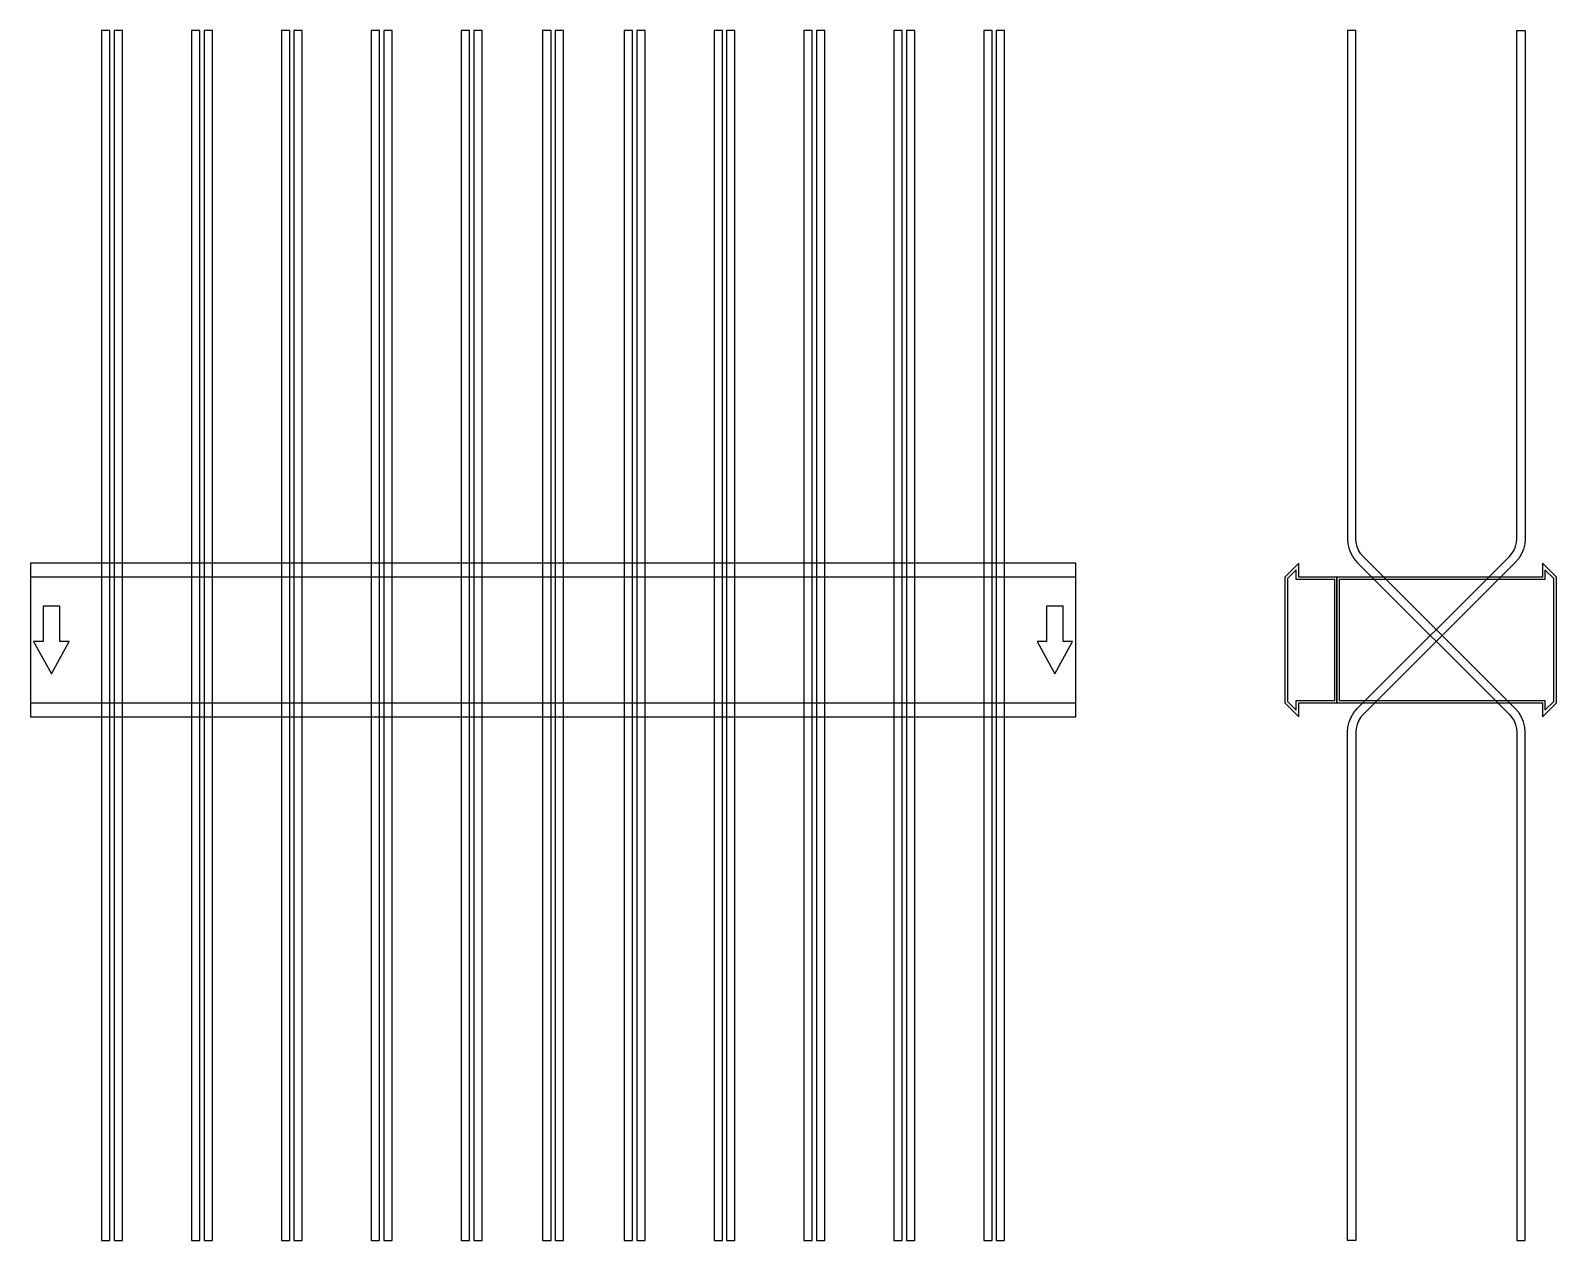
# Model space of a CAD drawing. Extents: x 0 to 1460, y -575 to 583.
import ezdxf

# ---------------------------------------------------------------- set-up
doc = ezdxf.new("R2010")
doc.units = 0
doc.layers.add('Halfen', color=7, linetype='CONTINUOUS')

msp = doc.modelspace()

# ---------------------------------------------------------------- linework, layer by layer
at = {"layer": 'Halfen', "color": 7}
for points in [[(76, -574.569), (76, 583.197), (68, 583.197), (68, -574.569)], [(88, -574.569), (88, 583.197), (80, 583.197), (80, -574.569)], [(162, -574.569), (162, 583.197), (154, 583.197), (154, -574.569)], [(174, -574.569), (174, 583.197), (166, 583.197), (166, -574.569)], [(248, -574.569), (248, 583.197), (240, 583.197), (240, -574.569)], [(260, -574.569), (260, 583.197), (252, 583.197), (252, -574.569)], [(334, -574.569), (334, 583.197), (326, 583.197), (326, -574.569)], [(346, -574.569), (346, 583.197), (338, 583.197), (338, -574.569)], [(420, -574.569), (420, 583.197), (412, 583.197), (412, -574.569)], [(432, -574.569), (432, 583.197), (424, 583.197), (424, -574.569)], [(498, -574.569), (498, 583.197), (490, 583.197), (490, -574.569)], [(510, -574.569), (510, 583.197), (502, 583.197), (502, -574.569)], [(576, -574.569), (576, 583.197), (568, 583.197), (568, -574.569)], [(588, -574.569), (588, 583.197), (580, 583.197), (580, -574.569)], [(662, -574.569), (662, 583.197), (654, 583.197), (654, -574.569)], [(674, -574.569), (674, 583.197), (666, 583.197), (666, -574.569)], [(748, -574.569), (748, 583.197), (740, 583.197), (740, -574.569)], [(760, -574.569), (760, 583.197), (752, 583.197), (752, -574.569)], [(834, -574.569), (834, 583.197), (826, 583.197), (826, -574.569)], [(846, -574.569), (846, 583.197), (838, 583.197), (838, -574.569)], [(920, -574.569), (920, 583.197), (912, 583.197), (912, -574.569)], [(932, -574.569), (932, 583.197), (924, 583.197), (924, -574.569)], [(1430, -574.569), (1430, -88.284), (1429.606, -83.278), (1428.434, -78.396), (1426.512, -73.757), (1423.889, -69.475), (1420.627, -65.657), (1275.029, 79.941), (1272.584, 82.805), (1270.616, 86.016), (1269.175, 89.495), (1268.295, 93.157), (1268, 96.912), (1268, 583.197), (1260, 583.197), (1260, 96.912), (1260.394, 91.906), (1261.566, 87.023), (1263.488, 82.384), (1266.111, 78.103), (1269.373, 74.284), (1414.971, -71.314), (1417.416, -74.177), (1419.384, -77.388), (1420.825, -80.868), (1421.705, -84.53), (1422, -88.284), (1422, -574.569)], [(1260, -574.569), (1260, -88.284), (1260.394, -83.278), (1261.566, -78.396), (1263.488, -73.757), (1266.111, -69.475), (1269.373, -65.657), (1414.971, 79.941), (1417.416, 82.805), (1419.384, 86.016), (1420.825, 89.495), (1421.705, 93.157), (1422, 96.912), (1422, 583.197), (1430, 583.197), (1430, 96.912), (1429.606, 91.906), (1428.434, 87.023), (1426.512, 82.384), (1423.889, 78.103), (1420.627, 74.284), (1275.029, -71.314), (1272.584, -74.177), (1270.616, -77.388), (1269.175, -80.868), (1268.295, -84.53), (1268, -88.284), (1268, -574.569)], [(0, -73.5), (1000, -73.5), (1000, 73.5), (0, 73.5)], [(1250, -60), (1250, 60), (1213.5, 60), (1213.5, 73.5), (1200, 60), (1200, -60), (1213.5, -73.5), (1213.5, -60)], [(1460, -60), (1460, 60), (1446.5, 73.5), (1446.5, 60), (1250, 60), (1250, -60), (1446.5, -60), (1446.5, -73.5)], [(0, -60), (1000, -60), (1000, 60), (0, 60)], [(1248, -58), (1248, 58), (1211, 58), (1211, 67.25), (1202.5, 58.75), (1202.5, -58.75), (1211, -67.25), (1211, -58)], [(1457.5, -58.75), (1457.5, 58.75), (1449, 67.25), (1449, 58), (1252, 58), (1252, -58), (1449, -58), (1449, -67.25)], [(20, -32.5), (37, -1.5), (28, -1.5), (28, 32.5), (12, 32.5), (12, -1.5), (3, -1.5)], [(980, -32.5), (997, -1.5), (988, -1.5), (988, 32.5), (972, 32.5), (972, -1.5), (963, -1.5)]]:
    msp.add_lwpolyline(points, close=True, dxfattribs=at)

doc.saveas('drawing.dxf')
